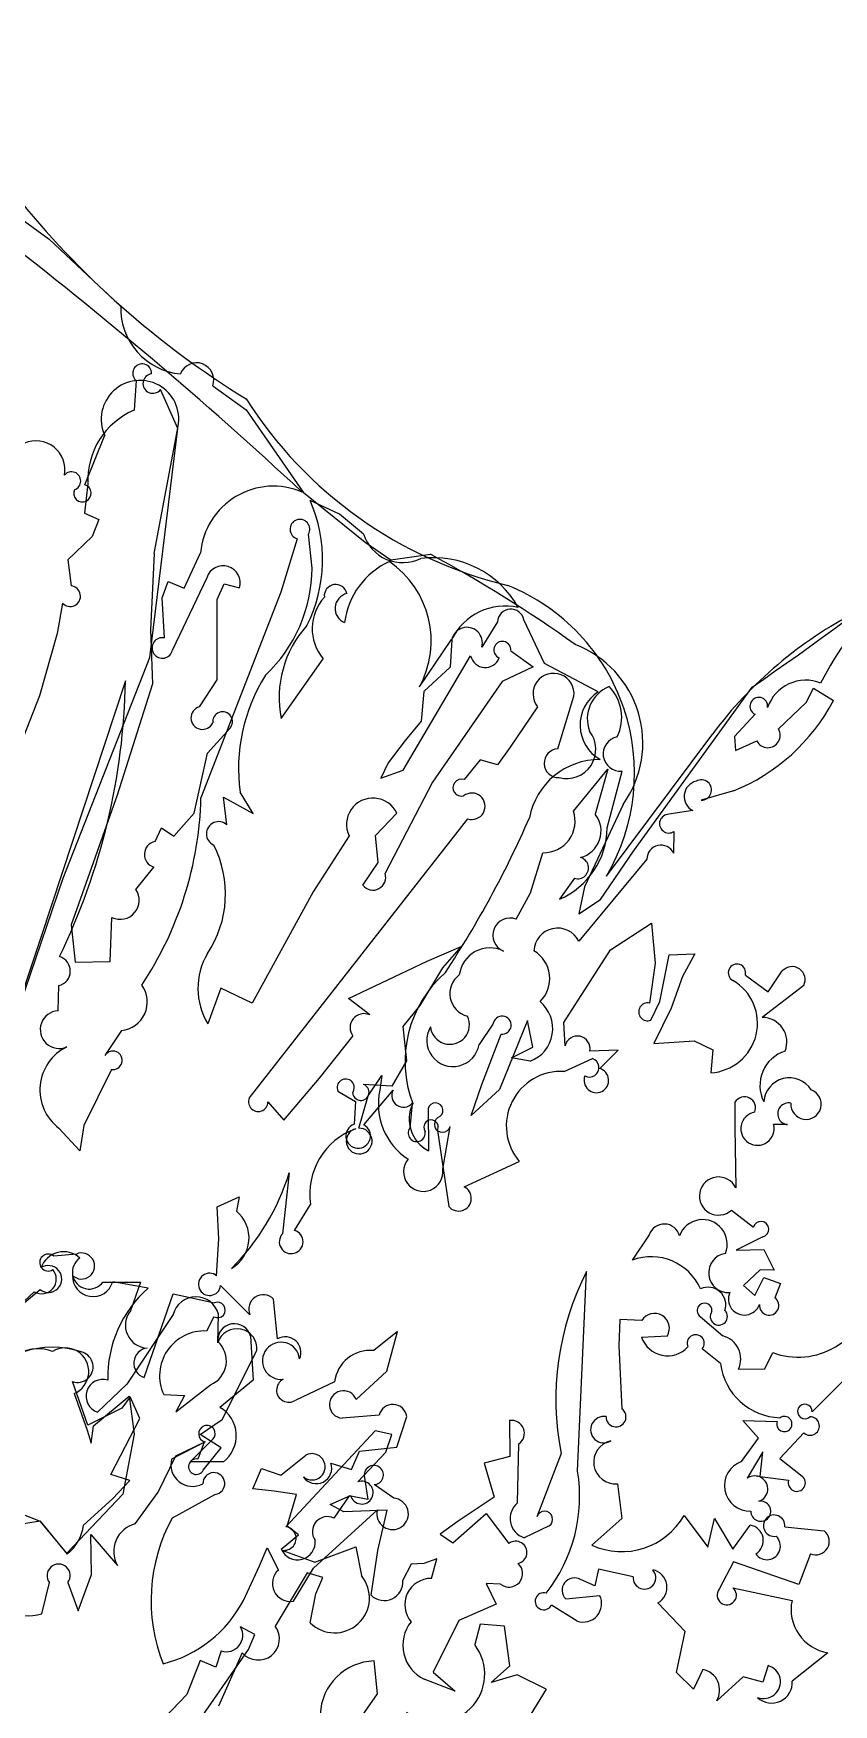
# Model space of a CAD drawing. Extents: x -1.41 to 6.2, y -5.19 to 2.16.
# Drawn here: x 2.487 to 3.031, y 0.117 to 1.255 of the extents above; entities that cross this region are included whole.
import ezdxf

# ---------------------------------------------------------------- set-up
doc = ezdxf.new("R2010")
doc.units = 0

msp = doc.modelspace()

# ---------------------------------------------------------------- linework, layer by layer
at = {"layer": 'Default', "color": 5, "linetype": 'CONTINUOUS'}
for p, q in [((2.456259, 1.14444), (2.497351, 1.114532)), ((2.497351, 1.114532), (2.546179, 1.068672)), ((2.556633, 1.01815), (2.555384, 0.998161)), ((2.608716, 1.014681), (2.631451, 0.9983)), ((2.585081, 0.98555), (2.573194, 1.012103)), ((2.631451, 0.9983), (2.670184, 0.942175)), ((2.521653, 0.947221), (2.535255, 0.98097)), ((2.565927, 0.829558), (2.585081, 0.98555)), ((2.568964, 0.900549), (2.585197, 0.987068)), ((2.523725, 0.947895), (2.521394, 0.927828)), ((2.670184, 0.942175), (2.712498, 0.908246)), ((2.695028, 0.927298), (2.675009, 0.936558)), ((2.521394, 0.927828), (2.531204, 0.923668)), ((2.531204, 0.923668), (2.526714, 0.911994)), ((2.711221, 0.913665), (2.695028, 0.927298)), ((2.526714, 0.911994), (2.510071, 0.896076)), ((2.666246, 0.910545), (2.655112, 0.874173)), ((2.676266, 0.890551), (2.673806, 0.913589)), ((2.568964, 0.900549), (2.566477, 0.848549)), ((2.589315, 0.876827), (2.600452, 0.90098)), ((2.712498, 0.908246), (2.729997, 0.896139)), ((2.729997, 0.896139), (2.756922, 0.899905)), ((2.510071, 0.896076), (2.512389, 0.878371)), ((2.574433, 0.870357), (2.578465, 0.881356)), ((2.578465, 0.881356), (2.589315, 0.876827)), ((2.604623, 0.883894), (2.581303, 0.834965)), ((2.611753, 0.869199), (2.616421, 0.879755)), ((2.616421, 0.879755), (2.626926, 0.877011)), ((2.506488, 0.866734), (2.502923, 0.845994)), ((2.575936, 0.842949), (2.574433, 0.870357)), ((2.655112, 0.874173), (2.600719, 0.734184)), ((2.611787, 0.81452), (2.611753, 0.869199)), ((2.802464, 0.853968), (2.791727, 0.836764)), ((2.834344, 0.825641), (2.820478, 0.855388)), ((2.502923, 0.845994), (2.490902, 0.803653)), ((2.566477, 0.848549), (2.56774, 0.811712)), ((2.7383, 0.752991), (2.78417, 0.830788)), ((2.749414, 0.809594), (2.771267, 0.841881)), ((2.771298, 0.841728), (2.770209, 0.823096)), ((2.811589, 0.834305), (2.826755, 0.823268)), ((2.506935, 0.679309), (2.565927, 0.829558)), ((2.655338, 0.788098), (2.683753, 0.828853)), ((2.770209, 0.823096), (2.752314, 0.806491)), ((2.826755, 0.823268), (2.805627, 0.813229)), ((2.870978, 0.806244), (2.834344, 0.825641)), ((2.54933, 0.813685), (2.4918, 0.638987)), ((2.56774, 0.811712), (2.543647, 0.735918)), ((2.59966, 0.795994), (2.611787, 0.81452)), ((2.805627, 0.813229), (2.758262, 0.744833)), ((2.895023, 0.697872), (2.975653, 0.809524)), ((3.012503, 0.798973), (3.017359, 0.808768)), ((3.017359, 0.808768), (3.030993, 0.800302)), ((2.490902, 0.803653), (2.405609, 0.588589)), ((2.752314, 0.806491), (2.750537, 0.786328)), ((2.843524, 0.767474), (2.854447, 0.803297)), ((2.993562, 0.780987), (3.012503, 0.798973)), ((2.750537, 0.786328), (2.739613, 0.7732)), ((2.82968, 0.796151), (2.811021, 0.768513)), ((2.977657, 0.790987), (2.963708, 0.775847)), ((2.60509, 0.764607), (2.620301, 0.781346)), ((2.876597, 0.680818), (2.948839, 0.777687)), ((2.963708, 0.775847), (2.964276, 0.766424)), ((2.596184, 0.723732), (2.60509, 0.764607)), ((2.739613, 0.7732), (2.727971, 0.757912)), ((2.811021, 0.768513), (2.802535, 0.756581)), ((2.964276, 0.766424), (2.978913, 0.772843)), ((2.727971, 0.757912), (2.723169, 0.747395)), ((2.723169, 0.747395), (2.7383, 0.752991)), ((2.790594, 0.760034), (2.779736, 0.746503)), ((2.802535, 0.756581), (2.790594, 0.760034)), ((2.854096, 0.725095), (2.877516, 0.753581)), ((2.877516, 0.753581), (2.868957, 0.722983)), ((2.877173, 0.713645), (2.887187, 0.752346)), ((2.758262, 0.744833), (2.725924, 0.682741)), ((2.543647, 0.735918), (2.512462, 0.647541)), ((2.618373, 0.715629), (2.61615, 0.734475)), ((2.61615, 0.734475), (2.636258, 0.723391)), ((2.636258, 0.723391), (2.627392, 0.737872)), ((2.887865, 0.729654), (2.861676, 0.673564)), ((2.962906, 0.738773), (2.941004, 0.732512)), ((2.582244, 0.708027), (2.596184, 0.723732)), ((2.782127, 0.719841), (2.634091, 0.530659)), ((2.719427, 0.708425), (2.733976, 0.723577)), ((2.935369, 0.725372), (2.919045, 0.722894)), ((2.569535, 0.704322), (2.573859, 0.713722)), ((2.573859, 0.713722), (2.582244, 0.708027)), ((2.701459, 0.708203), (2.677155, 0.670008)), ((2.721293, 0.690029), (2.719427, 0.708425)), ((2.922464, 0.711137), (2.922243, 0.696462)), ((2.824961, 0.669489), (2.833357, 0.696753)), ((2.872473, 0.664835), (2.895023, 0.697872)), ((2.556426, 0.671751), (2.568634, 0.686983)), ((2.710855, 0.674546), (2.721293, 0.690029)), ((2.904104, 0.692322), (2.857716, 0.636606)), ((2.455731, 0.529858), (2.506935, 0.679309)), ((2.854839, 0.679307), (2.844683, 0.665009)), ((2.861676, 0.673564), (2.857829, 0.655043)), ((2.677155, 0.670008), (2.635586, 0.594253)), ((2.815175, 0.651469), (2.824961, 0.669489)), ((2.857829, 0.655043), (2.872473, 0.664835)), ((2.538858, 0.622654), (2.540133, 0.652645)), ((2.879306, 0.630697), (2.907314, 0.648743)), ((2.907314, 0.648743), (2.909832, 0.62164)), ((2.4918, 0.638987), (2.466198, 0.562147)), ((2.512462, 0.647541), (2.51513, 0.622287)), ((2.754694, 0.622932), (2.777763, 0.6329)), ((2.777763, 0.6329), (2.765148, 0.618448)), ((2.847523, 0.581033), (2.879306, 0.630697)), ((2.912952, 0.59552), (2.919256, 0.627102)), ((2.919256, 0.627102), (2.936739, 0.627885)), ((2.936739, 0.627885), (2.928213, 0.612445)), ((2.51513, 0.622287), (2.538858, 0.622654)), ((2.701143, 0.597536), (2.754694, 0.622932)), ((2.765148, 0.618448), (2.749529, 0.592821)), ((2.909832, 0.62164), (2.90586, 0.594352)), ((2.986484, 0.601986), (2.996227, 0.616217)), ((2.503469, 0.589171), (2.504052, 0.606266)), ((2.614126, 0.604493), (2.605436, 0.580202)), ((2.635586, 0.594253), (2.614126, 0.604493)), ((2.928213, 0.612445), (2.920663, 0.590875)), ((2.971075, 0.613442), (2.986484, 0.601986)), ((3.010815, 0.606302), (2.982588, 0.584623)), ((2.715584, 0.586319), (2.701143, 0.597536)), ((2.749529, 0.592821), (2.737945, 0.578448)), ((2.906758, 0.582724), (2.912952, 0.59552)), ((2.822762, 0.582603), (2.80371, 0.535546)), ((2.826502, 0.564301), (2.822762, 0.582603)), ((2.848513, 0.56524), (2.847523, 0.581033)), ((2.920663, 0.590875), (2.90877, 0.566804)), ((2.546605, 0.575609), (2.535348, 0.558649)), ((2.681437, 0.543151), (2.704124, 0.571924)), ((2.737945, 0.578448), (2.740533, 0.555039)), ((2.799387, 0.579971), (2.789886, 0.566145)), ((2.791861, 0.539039), (2.804874, 0.573135)), ((2.811894, 0.557037), (2.826502, 0.564301)), ((2.884557, 0.562193), (2.865226, 0.561696)), ((2.871983, 0.549775), (2.884557, 0.562193)), ((2.90877, 0.566804), (2.936185, 0.568752)), ((2.936185, 0.568752), (2.94903, 0.562449)), ((2.94903, 0.562449), (2.947492, 0.546908)), ((2.539883, 0.549136), (2.521102, 0.510985)), ((2.740533, 0.555039), (2.730464, 0.537846)), ((2.824638, 0.554766), (2.811894, 0.557037)), ((2.847789, 0.547806), (2.867101, 0.556629)), ((2.657017, 0.514559), (2.681437, 0.543151)), ((2.730464, 0.537846), (2.711147, 0.539018)), ((2.711417, 0.51142), (2.731398, 0.535017)), ((2.714393, 0.531257), (2.723697, 0.545156)), ((2.723697, 0.545156), (2.722392, 0.535054)), ((2.784652, 0.517868), (2.791861, 0.539039)), ((2.80371, 0.535546), (2.784652, 0.517868)), ((2.646228, 0.527122), (2.657017, 0.514559)), ((2.69389, 0.534439), (2.705896, 0.527378)), ((2.705896, 0.527378), (2.704989, 0.511879)), ((2.708015, 0.509151), (2.714393, 0.531257)), ((2.744397, 0.526188), (2.742722, 0.509189)), ((2.963974, 0.526809), (2.963944, 0.509743)), ((2.755178, 0.522511), (2.755446, 0.493791)), ((2.518294, 0.493808), (2.504002, 0.509299)), ((2.521102, 0.510985), (2.518294, 0.493808)), ((2.76161, 0.507641), (2.769308, 0.455848)), ((2.765222, 0.48127), (2.770343, 0.510373)), ((2.963944, 0.509743), (2.964581, 0.468512)), ((2.999749, 0.511629), (2.990271, 0.511762)), ((2.660764, 0.478897), (2.65616, 0.437303)), ((2.779716, 0.469324), (2.817231, 0.486589)), ((2.611649, 0.455531), (2.626769, 0.462449)), ((2.612864, 0.433854), (2.611649, 0.455531)), ((2.626769, 0.462449), (2.624786, 0.452719)), ((2.664365, 0.439569), (2.675328, 0.457262)), ((2.961697, 0.453479), (2.976508, 0.441761)), ((2.611367, 0.408726), (2.612864, 0.433854)), ((2.905738, 0.436484), (2.894105, 0.419424)), ((2.982922, 0.435163), (2.964897, 0.426139)), ((2.515947, 0.42348), (2.500558, 0.422034)), ((2.964897, 0.426139), (2.983597, 0.426636)), ((2.983597, 0.426636), (2.990747, 0.412455)), ((2.856934, 0.275715), (2.863074, 0.411572)), ((2.981122, 0.412749), (2.969792, 0.402167)), ((2.990747, 0.412455), (2.981122, 0.412749)), ((2.466225, 0.37844), (2.491234, 0.399297)), ((2.534036, 0.404455), (2.559597, 0.404272)), ((2.564834, 0.400364), (2.540674, 0.404639)), ((2.559597, 0.404272), (2.552856, 0.384922)), ((2.634032, 0.382135), (2.614104, 0.401997)), ((2.969792, 0.402167), (2.977632, 0.395301)), ((2.977632, 0.395301), (2.983693, 0.407557)), ((2.983693, 0.407557), (2.994978, 0.403463)), ((2.994978, 0.403463), (2.99113, 0.393779)), ((2.48723, 0.397868), (2.466538, 0.378586)), ((2.562085, 0.339403), (2.58178, 0.396469)), ((2.58178, 0.396469), (2.609895, 0.390284)), ((2.652863, 0.36566), (2.650156, 0.39285)), ((2.581735, 0.38236), (2.550316, 0.334899)), ((2.609521, 0.380726), (2.60452, 0.371094)), ((2.612184, 0.363123), (2.612656, 0.38251)), ((2.885625, 0.379042), (2.885089, 0.360958)), ((2.900602, 0.37822), (2.885625, 0.379042)), ((2.94043, 0.380922), (2.955857, 0.367758)), ((2.63441, 0.367601), (2.636333, 0.337553)), ((2.734397, 0.370818), (2.718302, 0.35775)), ((2.727088, 0.343771), (2.734397, 0.370818)), ((2.900459, 0.366917), (2.91805, 0.367837)), ((2.615085, 0.31078), (2.638763, 0.357753)), ((2.885089, 0.360958), (2.887081, 0.318116)), ((2.954132, 0.348942), (2.941649, 0.358915)), ((2.984273, 0.345445), (2.989669, 0.356369)), ((2.70626, 0.32456), (2.727088, 0.343771)), ((2.966332, 0.345141), (2.984273, 0.345445)), ((3.048353, 0.347937), (3.016498, 0.315998)), ((2.523852, 0.306965), (2.51331, 0.33671)), ((2.550316, 0.334899), (2.530378, 0.315923)), ((2.583686, 0.316051), (2.607266, 0.334487)), ((2.636333, 0.337553), (2.61362, 0.319116)), ((2.691583, 0.33641), (2.665167, 0.324092)), ((2.51441, 0.328527), (2.523324, 0.30359)), ((2.546858, 0.318601), (2.523852, 0.306965)), ((2.527628, 0.306597), (2.551882, 0.326641)), ((2.552528, 0.326375), (2.546858, 0.318601)), ((2.551882, 0.326641), (2.555238, 0.30085)), ((2.559207, 0.311461), (2.552528, 0.326375)), ((2.575359, 0.327788), (2.589433, 0.327296)), ((2.589433, 0.327296), (2.583686, 0.316051)), ((2.539485, 0.273347), (2.559207, 0.311461)), ((2.600069, 0.300684), (2.615085, 0.31078)), ((2.721993, 0.3137), (2.696716, 0.31166)), ((2.733947, 0.292004), (2.740754, 0.312925)), ((2.810573, 0.310127), (2.810951, 0.28555)), ((2.969277, 0.310062), (2.992718, 0.309481)), ((2.980048, 0.29818), (2.969277, 0.310062)), ((2.523324, 0.30359), (2.525993, 0.294829)), ((2.525993, 0.294829), (2.527628, 0.306597)), ((2.555238, 0.30085), (2.547486, 0.259973)), ((2.593349, 0.282082), (2.60913, 0.297593)), ((2.614461, 0.29157), (2.600069, 0.300684)), ((2.719257, 0.303221), (2.658388, 0.237874)), ((2.73046, 0.300594), (2.719257, 0.303221)), ((2.726399, 0.288525), (2.73046, 0.300594)), ((2.968548, 0.28215), (2.980048, 0.29818)), ((3.010862, 0.301739), (2.994595, 0.284375)), ((2.571651, 0.261445), (2.583694, 0.2861)), ((2.603567, 0.295654), (2.580765, 0.28394)), ((2.583694, 0.2861), (2.60279, 0.29543)), ((2.60279, 0.29543), (2.598522, 0.283876)), ((2.602256, 0.276328), (2.614461, 0.29157)), ((2.655073, 0.27287), (2.672071, 0.28661)), ((2.7031, 0.276824), (2.70865, 0.2892)), ((2.707383, 0.268324), (2.726399, 0.288525)), ((2.70865, 0.2892), (2.733947, 0.292004)), ((2.810951, 0.28555), (2.793404, 0.281071)), ((2.816072, 0.25403), (2.816948, 0.294168)), ((2.845701, 0.287728), (2.829256, 0.244554)), ((2.982994, 0.288794), (2.972414, 0.270864)), ((2.981176, 0.271943), (2.982994, 0.288794)), ((2.552242, 0.269242), (2.539485, 0.273347)), ((2.615936, 0.28208), (2.593349, 0.282082)), ((2.636105, 0.263663), (2.641799, 0.277374)), ((2.641799, 0.277374), (2.655073, 0.27287)), ((2.689126, 0.281217), (2.7031, 0.276824)), ((2.793404, 0.281071), (2.800285, 0.257865)), ((2.994595, 0.284375), (3.009716, 0.272264)), ((2.540573, 0.256798), (2.552242, 0.269242)), ((2.650548, 0.262106), (2.636105, 0.263663)), ((2.665701, 0.25972), (2.650548, 0.262106)), ((2.711797, 0.272623), (2.714197, 0.256478)), ((2.731906, 0.257264), (2.718553, 0.266524)), ((2.884019, 0.267046), (2.886988, 0.243501)), ((2.981176, 0.271943), (3.000528, 0.269429)), ((2.547486, 0.259973), (2.509562, 0.219781)), ((2.520765, 0.238801), (2.540573, 0.256798)), ((2.556025, 0.239883), (2.571651, 0.261445)), ((2.610436, 0.259843), (2.581037, 0.243768)), ((2.659325, 0.238173), (2.665701, 0.25972)), ((2.688715, 0.252862), (2.702551, 0.259157)), ((2.69798, 0.247879), (2.688715, 0.252862)), ((2.701433, 0.258911), (2.691066, 0.243727)), ((2.714197, 0.256478), (2.701433, 0.258911)), ((2.800285, 0.257865), (2.775747, 0.241717)), ((2.491244, 0.241615), (2.473119, 0.238762)), ((2.478695, 0.246641), (2.491282, 0.241559)), ((2.509562, 0.219781), (2.491244, 0.241615)), ((2.491282, 0.241559), (2.509735, 0.219234)), ((2.677197, 0.209513), (2.720751, 0.249268)), ((2.727299, 0.249007), (2.69798, 0.247879)), ((2.720939, 0.221582), (2.727299, 0.249007)), ((2.775747, 0.241717), (2.763506, 0.232701)), ((2.772157, 0.226801), (2.794815, 0.246942)), ((2.794815, 0.246942), (2.810186, 0.226402)), ((2.886988, 0.243501), (2.866641, 0.225285)), ((2.929376, 0.245519), (2.945535, 0.223826)), ((2.945535, 0.223826), (2.95018, 0.243476)), ((2.95018, 0.243476), (2.962499, 0.222591)), ((2.525793, 0.232613), (2.543825, 0.211385)), ((2.526355, 0.205373), (2.525793, 0.232613)), ((2.655345, 0.222617), (2.667043, 0.23234)), ((2.667043, 0.23234), (2.659325, 0.238173)), ((2.763506, 0.232701), (2.772157, 0.226801)), ((2.837583, 0.238402), (2.820582, 0.230388)), ((2.962499, 0.222591), (2.974458, 0.238932)), ((2.997909, 0.237857), (3.024697, 0.23497)), ((2.640644, 0.211104), (2.645658, 0.223448)), ((2.645658, 0.223448), (2.653362, 0.208371)), ((2.655817, 0.221891), (2.678072, 0.213704)), ((2.678072, 0.213704), (2.706076, 0.224195)), ((2.706076, 0.224195), (2.70984, 0.204526)), ((2.716405, 0.19123), (2.720939, 0.221582)), ((3.01542, 0.219495), (3.007469, 0.198493)), ((2.517106, 0.180605), (2.526355, 0.205373)), ((2.629583, 0.187622), (2.640644, 0.211104)), ((2.672964, 0.206475), (2.651236, 0.170037)), ((2.663611, 0.187101), (2.677197, 0.209513)), ((2.683597, 0.203356), (2.672964, 0.206475)), ((2.74379, 0.212337), (2.738121, 0.20137)), ((2.752418, 0.212747), (2.74379, 0.212337)), ((2.761123, 0.216037), (2.752418, 0.212747)), ((2.757479, 0.202652), (2.761123, 0.216037)), ((2.871111, 0.20887), (2.868667, 0.197695)), ((2.894663, 0.203823), (2.871111, 0.20887)), ((2.962938, 0.213827), (2.953276, 0.195218)), ((3.007469, 0.198493), (2.962938, 0.213827)), ((2.49251, 0.17849), (2.497677, 0.199764)), ((2.510138, 0.19979), (2.517106, 0.180605)), ((2.678935, 0.192067), (2.683597, 0.203356)), ((2.794841, 0.199158), (2.801602, 0.185122)), ((2.804502, 0.198814), (2.794841, 0.199158)), ((2.868667, 0.197695), (2.858979, 0.2019)), ((2.962541, 0.196306), (3.002817, 0.187549)), ((2.675025, 0.172306), (2.678935, 0.192067)), ((2.801602, 0.185122), (2.776195, 0.173928)), ((2.856542, 0.173616), (2.839139, 0.184489)), ((2.848864, 0.188712), (2.871939, 0.191126)), ((2.930238, 0.166486), (2.911479, 0.185952)), ((2.776195, 0.173928), (2.758698, 0.138766)), ((2.79063, 0.17158), (2.786924, 0.15757)), ((2.807195, 0.170079), (2.79063, 0.17158)), ((2.637293, 0.164356), (2.627642, 0.169623)), ((2.632972, 0.15422), (2.637293, 0.164356)), ((2.810862, 0.143138), (2.807195, 0.170079)), ((2.924182, 0.138599), (2.930238, 0.166486)), ((2.584781, 0.084683), (2.632972, 0.15422)), ((2.614509, 0.153271), (2.610871, 0.142203)), ((2.628823, 0.151982), (2.612689, 0.115725)), ((3.027111, 0.152), (3.003035, 0.132672)), ((2.600284, 0.146769), (2.591111, 0.123716)), ((2.610871, 0.142203), (2.600284, 0.146769)), ((2.720777, 0.123993), (2.718538, 0.146443)), ((2.758698, 0.138766), (2.773569, 0.125809)), ((2.798202, 0.131838), (2.810862, 0.143138)), ((2.815941, 0.136966), (2.798202, 0.131838)), ((2.835478, 0.12732), (2.815941, 0.136966)), ((2.935685, 0.127303), (2.924182, 0.138599)), ((2.942243, 0.140672), (2.935685, 0.127303)), ((2.986595, 0.143291), (2.983004, 0.132013)), ((2.773569, 0.125809), (2.752677, 0.134062)), ((2.835478, 0.12732), (2.769831, 0.019274)), ((2.969511, 0.135674), (2.9516, 0.119258)), ((2.983004, 0.132013), (2.969511, 0.135674)), ((2.591111, 0.123716), (2.561486, 0.092445)), ((2.707266, 0.10447), (2.720777, 0.123993))]:
    msp.add_line(p, q, dxfattribs=at)
for centre, radius, start, end in [((0.689934, -1.185191), 2.906059, 47.059719, 57.811553), ((1.552251, 2.875955), 2.509226, 304.559903, 318.586781), ((2.950032, 1.524385), 0.608662, 218.534853, 238.437081), ((2.590963, 1.067315), 0.044804, 178.263862, 264.604335), ((2.560706, 1.023118), 0.006424, 357.364273, 590.653616), ((2.597703, 1.018611), 0.011694, 340.361243, 519.488161), ((2.55926, 0.991935), 0.02639, 349.373563, 564.548863), ((2.567944, 1.016209), 0.006665, 97.072926, 321.966929), ((2.877156, 1.161988), 0.291175, 212.447407, 256.56189), ((2.575868, 0.950158), 0.052191, 113.108418, 182.485167), ((2.488451, 0.9574), 0.019751, 349.490388, 535.615202), ((2.512678, 0.949835), 0.00623, 288.26654, 500.506303), ((2.520061, 0.941488), 0.005949, 155.881917, 434.478867), ((2.649951, 0.896607), 0.049692, 66.651569, 174.952374), ((2.583197, 0.896328), 0.100239, 333.352352, 383.661714), ((2.668038, 0.917003), 0.006702, 329.38156, 614.493415), ((2.737973, 0.922377), 0.028135, 198.039584, 296.01802), ((2.312789, 0.079549), 0.932866, 54.441341, 61.569297), ((2.615744, 0.880354), 0.011671, 343.355401, 522.343624), ((2.574229, 0.891384), 0.10204, 313.66218, 359.532133), ((2.751077, 0.846831), 0.053051, 114.73509, 172.874706), ((2.691629, 0.840881), 0.065712, 331.567253, 415.468284), ((2.758667, 0.831195), 0.066426, 29.249193, 97.22428), ((2.511733, 0.871389), 0.007013, 221.590239, 444.634976), ((2.692377, 0.871585), 0.007765, 11.920642, 186.232338), ((2.757571, 0.750828), 0.138089, 329.536207, 427.915738), ((2.708214, 0.849279), 0.031868, 137.662703, 219.862037), ((2.702348, 0.863055), 0.010408, 103.187646, 247.913468), ((3.200997, 0.722222), 0.200098, 132.26162, 153.252712), ((2.807622, 0.824273), 0.040395, 77.123099, 154.157401), ((2.811568, 0.853449), 0.009118, 12.276752, 176.732289), ((3.177114, 0.607447), 0.284765, 117.228314, 143.285613), ((2.574414, 0.83613), 0.006987, 77.420094, 350.406228), ((2.726762, 0.802442), 0.07285, 137.80623, 191.354918), ((2.781618, 0.839681), 0.010521, 343.904931, 528.778417), ((2.794117, 0.833042), 0.010199, 192.764354, 339.124097), ((2.805793, 0.834816), 0.005819, 354.962912, 608.358561), ((2.829615, 0.771489), 0.071716, 324.313575, 429.027647), ((2.102789, 0.82129), 0.446606, 334.077085, 359.024278), ((2.744546, 0.754182), 0.118285, 147.597904, 187.925877), ((2.840573, 0.804889), 0.013965, 353.452576, 578.735546), ((2.887187, 0.787841), 0.023644, 111.754945, 200.753666), ((2.856777, 0.788802), 0.030158, 333.953158, 404.129192), ((3.012239, 0.786613), 0.02757, 68.576548, 160.834773), ((2.885556, 0.783622), 0.026912, 122.796915, 240.427057), ((2.913158, 0.86226), 0.133131, 291.942479, 332.264269), ((2.98022, 0.796443), 0.006028, 352.568816, 604.837581), ((2.601719, 0.788483), 0.007788, 105.328967, 334.250378), ((2.615417, 0.785996), 0.006744, 316.408308, 547.638998), ((2.849403, 0.767148), 0.019933, 255.370782, 398.155076), ((2.886046, 0.764026), 0.011736, 100.675745, 275.576794), ((2.986392, 0.776637), 0.008386, 206.902164, 391.242004), ((2.844029, 0.757672), 0.009816, 92.94572, 271.988639), ((2.872001, 0.71159), 0.048626, 89.679172, 169.450751), ((2.777959, 0.741002), 0.005782, 72.10009, 284.758183), ((2.940226, 0.734999), 0.010782, 104.05105, 243.229211), ((2.941118, 0.739461), 0.006949, 269.061842, 480.339431), ((2.360265, 0.740072), 0.240526, 326.309326, 358.597233), ((2.717686, 0.715957), 0.017984, 25.071456, 205.5377), ((2.785017, 0.728359), 0.008996, 251.258265, 488.381963), ((2.612694, 0.709604), 0.00828, 46.695739, 246.81281), ((2.177912, 1.003326), 0.705463, 326.618983, 336.364373), ((2.833807, 0.718183), 0.021434, 268.798903, 378.813751), ((2.854305, 0.711515), 0.018606, 284.246809, 398.04802), ((2.919051, 0.71652), 0.006373, 90.05729, 302.372675), ((2.822706, 0.71486), 0.05448, 293.790294, 358.722909), ((2.571115, 0.695547), 0.008916, 100.209466, 253.845573), ((2.544143, 0.668741), 0.07327, 326.268751, 386.988711), ((2.913634, 0.692374), 0.00953, 25.407141, 180.30836), ((2.717669, 0.679967), 0.008708, 218.503229, 378.577951), ((2.85698, 0.68636), 0.007371, 253.109954, 435.034573), ((2.545713, 0.664386), 0.013, 244.582582, 394.5068), ((2.810978, 0.640572), 0.011677, 68.937488, 247.87148), ((2.843349, 0.629233), 0.016148, 27.166098, 177.753144), ((2.501564, 0.616214), 0.010254, 284.040333, 433.603159), ((2.645328, 0.604428), 0.046672, 149.58667, 211.270034), ((2.797265, 0.611006), 0.020935, 63.582557, 172.976144), ((2.816276, 0.611045), 0.021769, 313.904153, 419.83697), ((2.820166, 0.554552), 0.080638, 131.251687, 200.827572), ((2.96537, 0.615011), 0.005917, 344.618442, 601.957775), ((3.002872, 0.610305), 0.008894, 333.254314, 498.339674), ((2.544599, 0.595083), 0.019577, 275.881887, 396.215569), ((2.785857, 0.60081), 0.015827, 126.298236, 255.85543), ((2.945575, 0.58062), 0.033767, 273.255721, 419.745839), ((2.816232, 0.577016), 0.023785, 290.69616, 410.469665), ((2.904592, 0.588405), 0.00608, 77.962245, 290.865661), ((2.504283, 0.576316), 0.012881, 93.622313, 293.807591), ((2.711632, 0.577706), 0.009477, 65.354024, 217.601492), ((2.770036, 0.579644), 0.013295, 186.555904, 385.954592), ((2.805537, 0.579286), 0.006187, 263.855484, 533.651006), ((2.982527, 0.567851), 0.016772, 338.459359, 449.793423), ((2.772229, 0.569023), 0.01789, 149.415542, 350.741217), ((2.856851, 0.563382), 0.008543, 348.618533, 527.436113), ((2.523683, 0.535234), 0.032557, 115.859281, 232.807967), ((2.540769, 0.555395), 0.006322, 261.950737, 509.027321), ((3.005581, 0.538247), 0.024603, 107.63433, 206.694178), ((2.845688, 0.510619), 0.037245, 86.765686, 220.179938), ((2.869704, 0.541719), 0.008372, 158.8384, 434.202514), ((2.864987, 0.550471), 0.006511, 241.650336, 431.058023), ((2.699185, 0.536848), 0.005818, 323.38234, 564.462352), ((2.709442, 0.533689), 0.005596, 183.186986, 432.253043), ((2.766626, 0.525697), 0.045213, 168.055483, 236.404512), ((2.738406, 0.531351), 0.007909, 152.38695, 319.243799), ((3.001022, 0.526016), 0.017462, 31.908709, 176.12931), ((3.012358, 0.525523), 0.010329, 176.008748, 430.268463), ((2.63964, 0.527108), 0.006588, 147.384533, 360.117518), ((2.766638, 0.515317), 0.024262, 154.189521, 242.528685), ((2.760177, 0.521284), 0.005147, 288.759716, 526.20142), ((2.97047, 0.522957), 0.007552, 336.880976, 509.328226), ((3.000479, 0.519003), 0.007409, 77.724761, 264.346007), ((2.757208, 0.509861), 0.004929, 333.240018, 576.381092), ((2.765028, 0.511898), 0.005529, 125.31098, 343.990748), ((2.979343, 0.508847), 0.01131, 99.811796, 374.934603), ((2.721749, 0.464559), 0.046991, 109.578792, 188.933245), ((2.707651, 0.50393), 0.008383, 108.52091, 423.311037), ((2.708362, 0.500399), 0.008759, 105.630293, 452.274269), ((2.747512, 0.50587), 0.005827, 145.283161, 370.551578), ((2.510221, 0.525124), 0.15748, 314.997804, 342.929734), ((2.751946, 0.479526), 0.01339, 140.5405, 367.485429), ((2.775954, 0.461473), 0.008706, 220.239259, 424.403087), ((2.952834, 0.462972), 0.012987, 25.247206, 313.031803), ((2.609626, 0.43436), 0.023809, 300.116219, 410.452095), ((2.91594, 0.433214), 0.010713, 14.972686, 162.226225), ((2.942, 0.43018), 0.016748, 338.038519, 519.732621), ((2.981651, 0.440344), 0.005335, 283.781387, 524.600016), ((2.66209, 0.431823), 0.008073, 137.258447, 433.629699), ((2.496768, 0.417694), 0.005762, 48.870479, 302.994914), ((2.50731, 0.408629), 0.016435, 47.532694, 160.490044), ((2.519486, 0.415353), 0.008864, 226.001643, 473.532818), ((2.90685, 0.384742), 0.03695, 23.995375, 110.177209), ((2.959458, 0.410676), 0.01338, 98.271816, 274.517133), ((2.492361, 0.406385), 0.009943, 238.929847, 400.644301), ((2.496861, 0.406497), 0.009138, 231.991502, 483.489154), ((2.524696, 0.411141), 0.011486, 123.205331, 324.402296), ((2.606566, 0.402852), 0.007586, 50.743503, 353.531641), ((3.033612, 0.324508), 0.191477, 152.95462, 191.074666), ((2.527267, 0.408482), 0.013947, 177.965931, 344.005716), ((2.61864, 0.339353), 0.081348, 131.409628, 181.168809), ((2.945708, 0.38877), 0.012124, 341.638979, 474.88127), ((2.597215, 0.378391), 0.015981, 14.936529, 165.618836), ((2.611936, 0.385418), 0.005277, 242.766713, 472.757218), ((2.643104, 0.385972), 0.00985, 44.286429, 202.92557), ((2.943315, 0.385051), 0.005037, 351.982182, 595.055301), ((2.970422, 0.392846), 0.010881, 155.61571, 340.007565), ((2.987217, 0.38846), 0.006603, 174.213805, 413.65782), ((3.006917, 0.403411), 0.050105, 249.864468, 351.478964), ((2.56495, 0.375049), 0.015612, 140.774257, 266.750804), ((2.623441, 0.364673), 0.011353, 14.947393, 184.026347), ((2.909255, 0.372909), 0.010153, 330.028473, 508.459482), ((2.95301, 0.380935), 0.005814, 144.054281, 403.68341), ((2.603089, 0.340586), 0.030541, 87.314043, 204.774386), ((2.625185, 0.359009), 0.013636, 354.716165, 522.440941), ((2.658181, 0.35658), 0.010522, 335.558818, 480.35632), ((2.918194, 0.372873), 0.018709, 198.565368, 317.593051), ((2.937269, 0.362751), 0.005822, 318.790738, 565.366988), ((2.951836, 0.352162), 0.016106, 334.158454, 435.54321), ((2.499636, 0.295507), 0.064474, 71.433426, 144.797642), ((2.489915, 0.330206), 0.028727, 70.026993, 159.611331), ((2.50824, 0.343466), 0.016163, 292.442322, 481.779991), ((2.516812, 0.346642), 0.010532, 250.577103, 431.433426), ((2.565415, 0.349202), 0.010349, 97.497255, 251.226178), ((2.60035, 0.350723), 0.017648, 293.073388, 408.185946), ((2.655189, 0.350812), 0.01265, 6.419364, 276.639342), ((2.715793, 0.333495), 0.024385, 84.095785, 173.133772), ((2.995943, 0.354154), 0.042134, 187.105885, 268.272755), ((2.533941, 0.326778), 0.011424, 72.852981, 251.827849), ((2.660419, 0.330874), 0.008279, 117.067849, 304.993862), ((2.697573, 0.321006), 0.009386, 22.250731, 264.761996), ((2.602479, 0.299829), 0.022274, 307.169289, 419.98768), ((2.731303, 0.3116), 0.009544, 7.978325, 167.288038), ((3.011536, 0.316341), 0.004974, 356.045526, 673.561989), ((2.811953, 0.301425), 0.008811, 304.539672, 459.009549), ((2.874808, 0.303901), 0.009003, 80.397729, 301.401599), ((2.883094, 0.312626), 0.006785, 178.711675, 414.012673), ((2.997621, 0.307759), 0.005196, 160.65571, 484.560606), ((3.015124, 0.306413), 0.006326, 227.637655, 451.456415), ((2.60477, 0.30115), 0.005627, 320.786093, 617.648581), ((2.882688, 0.281775), 0.014789, 102.452467, 275.16212), ((2.676185, 0.278632), 0.008976, 229.632686, 477.277358), ((2.59501, 0.280057), 0.014765, 164.752702, 298.28209), ((2.597544, 0.278694), 0.005273, 79.306796, 333.338245), ((2.609451, 0.267224), 0.007447, 277.599459, 541.301779), ((2.679136, 0.277724), 0.010583, 214.083343, 379.273482), ((2.718307, 0.273043), 0.006524, 272.162222, 543.691241), ((2.751664, 0.258504), 0.106668, 321.897847, 369.285093), ((2.974103, 0.265781), 0.017285, 108.748362, 272.202316), ((2.710098, 0.261036), 0.007778, 193.975194, 470.434923), ((2.977444, 0.263539), 0.008886, 288.914199, 484.471477), ((3.006084, 0.267729), 0.00581, 162.991445, 411.305096), ((2.731117, 0.246587), 0.010706, 165.500214, 445.769914), ((2.824729, 0.243431), 0.013686, 129.241539, 252.35733), ((2.981608, 0.248413), 0.006841, 179.202711, 460.816276), ((2.56092, 0.220927), 0.019577, 104.479546, 209.168792), ((2.683605, 0.187798), 0.116846, 151.379224, 201.729424), ((2.686706, 0.234542), 0.010167, 64.607642, 215.041631), ((2.834498, 0.242937), 0.005485, 304.230218, 522.854132), ((2.886926, 0.269761), 0.048884, 245.482392, 330.270201), ((2.99065, 0.238543), 0.007291, 354.60313, 640.128492), ((2.491934, 0.242161), 0.029026, 307.827485, 353.353938), ((2.666411, 0.227375), 0.012045, 203.26835, 366.332868), ((2.65733, 0.229846), 0.008098, 259.233538, 442.495904), ((2.814821, 0.220297), 0.007665, 282.857828, 487.214056), ((2.972693, 0.228492), 0.010588, 301.020877, 440.408133), ((2.985756, 0.224568), 0.009185, 214.101528, 407.741644), ((3.01907, 0.227825), 0.009095, 246.335551, 411.782121), ((2.503897, 0.204574), 0.007863, 322.523554, 577.716029), ((2.661594, 0.199233), 0.012299, 132.012185, 279.441132), ((2.810317, 0.205989), 0.009235, 230.977692, 407.742636), ((2.90242, 0.203175), 0.007784, 175.224364, 403.147856), ((2.90554, 0.196589), 0.012182, 299.175519, 437.874462), ((2.483625, 0.210092), 0.032828, 201.66934, 285.704131), ((2.691587, 0.18933), 0.023751, 225.788435, 399.776872), ((2.725352, 0.200393), 0.012806, 225.682494, 364.377831), ((2.757322, 0.184708), 0.017945, 89.50135, 220.347586), ((2.854788, 0.194642), 0.008381, 59.99337, 225.031984), ((2.958443, 0.191209), 0.00654, 142.195338, 411.20189), ((2.554064, 0.22715), 0.085239, 284.26196, 332.371361), ((2.833921, 0.187097), 0.005834, 73.249369, 333.446577), ((2.860706, 0.185479), 0.012573, 250.658051, 386.688733), ((3.032137, 0.181511), 0.029936, 168.363225, 260.335035), ((2.763591, 0.157146), 0.025534, 141.362604, 244.696298), ((2.617906, 0.163992), 0.011247, 252.417537, 390.043815), ((2.639669, 0.161456), 0.014402, 221.139021, 396.568848), ((2.760759, 0.137491), 0.032981, 231.964717, 397.50192), ((2.719578, 0.108708), 0.03775, 91.577983, 264.322626), ((2.939156, 0.126572), 0.014435, 329.557644, 437.648224), ((2.983469, 0.132281), 0.011446, 248.954915, 434.14824), ((2.988999, 0.131833), 0.014061, 226.712202, 363.421126)]:
    msp.add_arc(centre, radius, start, end, dxfattribs=at)

doc.saveas('drawing.dxf')
